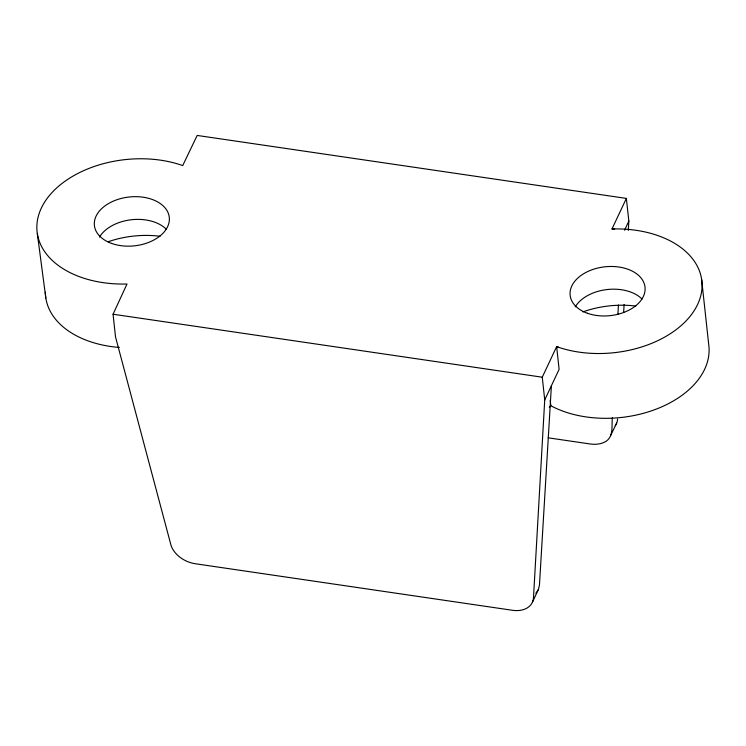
<?xml version="1.0" encoding="UTF-8"?>
<svg xmlns="http://www.w3.org/2000/svg" width="746" height="746" viewBox="0 0 746 746"><rect width="100%" height="100%" fill="white"/><g stroke="black" fill="none" stroke-linecap="round" stroke-linejoin="round"><path stroke-width="1.12" d="M612.382 417.741C611.422 425.584 613.865 435.804 606.293 441.156C601.668 444.122 596.063 444.7 590.711 444.056L548.179 437.818M617.921 314.327L618.425 305.03M626.37 198.408L611.981 228.985A94.798 61.815 -6.2 0 1 697.622 304.433A94.798 61.815 -6.2 0 1 556.647 346.629L542.258 377.206L544.729 399.912L533.483 597.798A24.105 16.981 25.2 0 1 512.511 610.293L195.247 563.734A24.105 16.981 25.2 0 1 170.825 544.589L115.527 336.931L113.066 314.225L127.006 284.002A95.329 62.16 -6.2 0 1 41.31 208.134A95.329 62.16 -6.2 0 1 182.723 165.575L197.177 135.436L626.37 198.408L628.841 221.114L628.309 230.374M623.647 312.537L624.104 304.443M551.397 385.719L539.451 585.116L538.398 589.508L532.588 601.817M544.729 399.912L559.108 369.335L556.647 346.629L558.94 347.422M624.542 230.234L628.841 221.114M610.573 435.589L616.7 423.029M535.852 593.21L536.271 592.604M536.803 591.83L538.398 589.508M611.981 228.985L614.685 228.929M113.066 314.225L542.258 377.206M37.3 233.405L45.823 298.008M701.66 279.629L708.7 344.419A94.798 61.815 -6.2 0 1 656.667 408.948A94.798 61.815 -6.2 0 1 550.828 405.731A16.869 11.004 -6.2 0 1 549.298 407.335M550.203 399.987L550.828 405.731M575.231 306.895A37.654 24.553 -6.2 0 1 606.88 289.569A37.654 24.553 -6.2 0 1 642.017 299.025M119.332 347.45A93.828 61.181 -6.2 0 1 45.375 292.152M99.498 237.088A37.654 24.553 -6.2 0 1 131.137 219.772A37.654 24.553 -6.2 0 1 166.274 229.218M617.595 419.01A24.105 16.981 25.2 0 1 615.189 425.686M108.189 241.732A77.295 50.402 -6.2 0 1 160.045 236.258M582.868 311.903A77.295 50.402 -6.2 0 1 635.788 306.065M111.602 243.42A37.654 24.553 -6.2 0 0 169.342 220.229A37.654 24.553 -6.2 0 0 114.604 200.599A37.654 24.553 -6.2 0 0 111.602 243.42M587.335 313.227A37.654 24.553 -6.2 0 0 645.076 290.026A37.654 24.553 -6.2 0 0 590.338 270.406A37.654 24.553 -6.2 0 0 587.335 313.227"/></g></svg>
